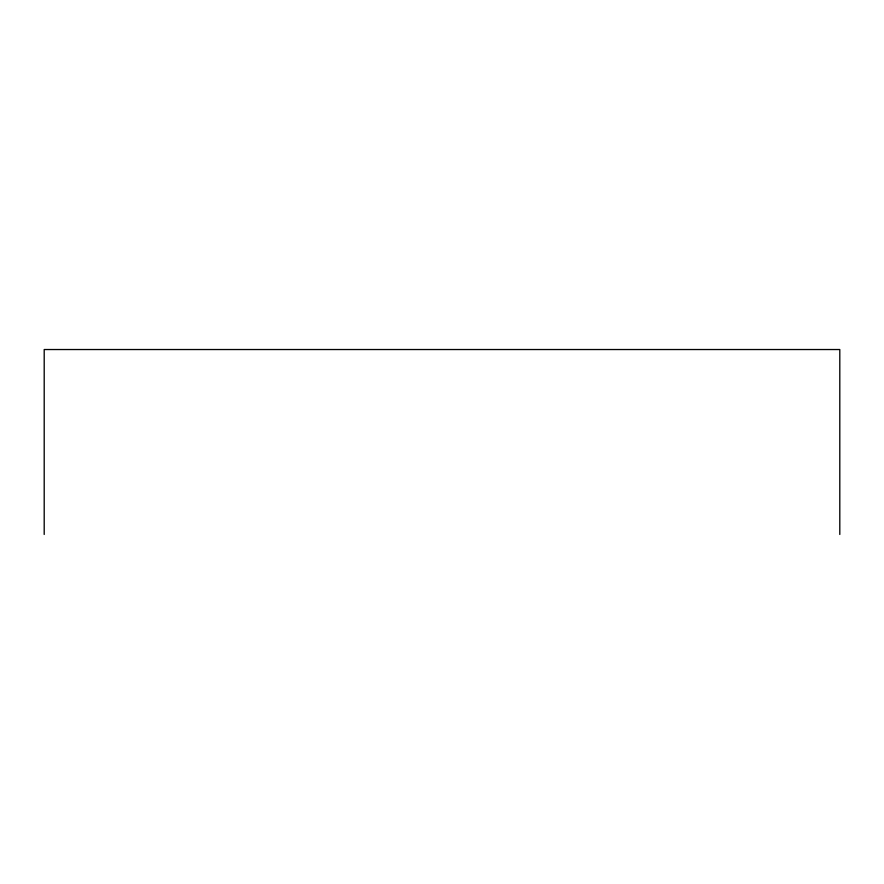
<?xml version="1.0" encoding="UTF-8"?>
<svg xmlns="http://www.w3.org/2000/svg" width="884" height="884" viewBox="0 0 884 884"><rect width="100%" height="100%" fill="white"/><g stroke="black" fill="none" stroke-linecap="round" stroke-linejoin="round"><path stroke-width="1.33" d="M839.8 534.466L839.8 349.534L44.2 349.534L44.2 534.466"/></g></svg>
